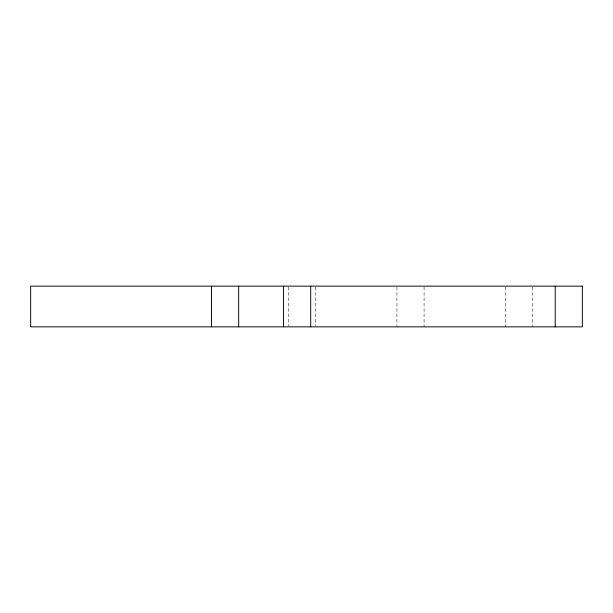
<?xml version="1.0" encoding="UTF-8"?>
<svg xmlns="http://www.w3.org/2000/svg" width="613" height="613" viewBox="0 0 613 613"><rect width="100%" height="100%" fill="white"/><g stroke="black" fill="none" stroke-linecap="round" stroke-linejoin="round"><path stroke-width="0.46" stroke-dasharray="3.06 2.3" d="M532.605 287.099L532.605 326.852M505.472 287.099L505.472 326.852M424.073 287.099L424.073 326.852M396.94 287.099L396.94 326.852M315.542 286.999L315.542 326.001M288.409 286.999L288.409 326.001"/><path stroke-width="0.92" d="M555.217 286.148L555.217 326.852M310.699 286.148L310.699 326.852M283.566 286.148L283.566 326.852M238.672 286.148L238.672 326.852M211.539 286.148L211.539 326.852M582.35 286.148L30.65 286.148L30.65 326.852L582.35 326.852L582.35 286.148"/></g></svg>
